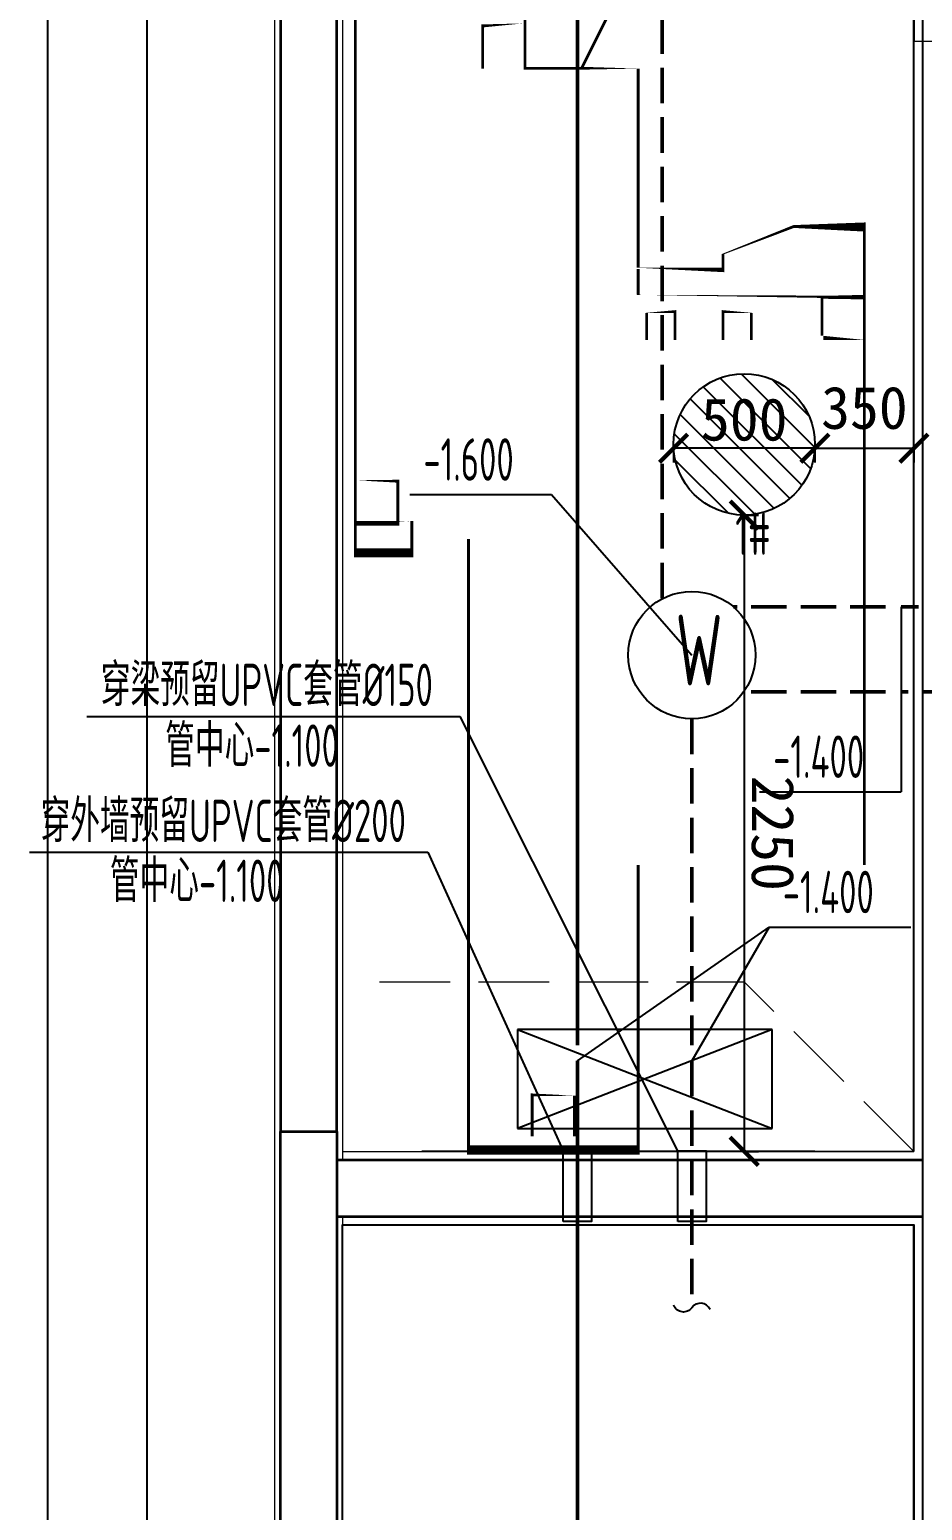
# Model space of a CAD drawing. Header units: inches. Extents: x 143994 to 247866, y 243815 to 272761.
# Drawn here: x 212701 to 215858, y 251862 to 257098 of the extents above; entities that cross this region are included whole.
import ezdxf

# ---------------------------------------------------------------- set-up
doc = ezdxf.new("R2010")
doc.units = ezdxf.units.IN
doc.header["$LTSCALE"] = 1000
doc.header["$MEASUREMENT"] = 0
doc.linetypes.add('DASH', pattern=[0.35, 0.25, -0.1])
doc.layers.get('DEFPOINTS').update_dxf_attribs({"color": 62})
for name, color, linetype in [('0-建筑1F', 127, 'Continuous'), ('00污水标注', 130, 'Continuous'), ('00给水标注', 13, 'Continuous'), ('00雨水标注', 3, 'Continuous'), ('A-Wall-Patn', 255, 'Continuous'), ('PUB_HATCH', 8, 'Continuous'), ('体量', 2, 'Continuous')]:
    doc.layers.add(name, color=color, linetype=linetype)
for name, color, linetype, lineweight in [('00污水管', 120, 'DASH', 50), ('00雨水管', 60, 'Continuous', 50), ('A-M-Paint-Sill', 173, 'Continuous', 9), ('A-M-Stone', 11, 'Continuous', 15), ('A-Wall', 254, 'Continuous', 35), ('散水线', 8, 'Continuous', 15)]:
    doc.layers.add(name, color=color, linetype=linetype, lineweight=lineweight)
doc.styles.add('ECADI', font='hzs.shx', dxfattribs={"width": 0.7, "bigfont": 'hztxt.shx'})
doc.styles.add('HS2', font='')
doc.styles.get("Standard").update_dxf_attribs({"font": 'arial.ttf'})
doc.styles.get('HS2').set_extended_font_data('SimHei')
doc.linetypes.add('Y_WATER_SUPPLY', pattern='A,3,-0.2,["Y",Standard,S=0.2,R=0,X=-0.1,Y=-0.05],-0.2', length=3.4)
doc.dimstyles.new('HS-DIM50', dxfattribs={"dimscale": 5, "dimtxt": 30, "dimasz": 15, "dimexe": 10, "dimexo": 0, "dimgap": 5, "dimtad": 1, "dimdec": 1, "dimdsep": 46, "dimtxsty": 'HS2', "dimblk": 'ARCHTICK', "dimcen": 10, "dimclrd": 256, "dimclre": 256, "dimclrt": 7, "dimadec": 0, "dimazin": 0, "dimtfac": 1, "dimtdec": 1, "dimtofl": 0, "dimtmove": 2, "dimatfit": 3, "dimldrblk": 'ARCHTICK', "dimfxl": 1, "dimtolj": 1, "dimtzin": 0, "dimarcsym": 0})

# ---------------------------------------------------------------- blocks, each defined once
blk = doc.blocks.new('144')
at = {"layer": '00给水标注', "color": 127}
for p, q in [((629875.377060312, -386594.6252870221), (630775.3769303191, -386944.6252870221)), ((630775.3769303191, -386594.6252870221), (629875.377060312, -386944.6252870221)), ((630775.3769303191, -386594.6252870221), (629875.377060312, -386594.6252870221)), ((629875.377060312, -386594.6252870221), (629875.377060312, -386944.6252870221)), ((630775.3769303191, -386944.6252870221), (630775.3769303191, -386594.6252870221)), ((629875.377060312, -386944.6252870221), (630775.3769303191, -386944.6252870221))]:
    blk.add_line(p, q, dxfattribs=at)
at = {"layer": 'A-M-Stone', "color": 127}
for p, q in [((631456.9213817074, -383100.2794536822), (631276.921381148, -383100.2794540398)), ((631276.921381148, -383100.2794540398), (631276.921381148, -383130.2794559388)), ((631276.921381148, -383130.2794540398), (631276.921381148, -387025.2793240012)), ((631276.921381148, -387025.2793240012), (630926.9213811764, -387025.2793240012)), ((630926.9213811764, -387025.2794542229), (630956.9213811764, -387025.2794542229))]:
    blk.add_line(p, q, dxfattribs=at)
at = {"layer": 'PUB_HATCH', "color": 127}
for p, q in [((631276.9213812671, -382560.2794540398), (631276.9213822205, -383100.2794540398)), ((630926.9213811764, -387025.2794542229), (629536.9213811764, -387025.2794542229))]:
    blk.add_line(p, q, dxfattribs=at)
at = {"layer": '散水线', "color": 127, "linetype": 'DASH'}
for p in [(629386.921381148, -386425.2793240012), (631276.921381148, -387025.2793240012)]:
    blk.add_line(p, (630676.921381148, -386425.2793240012), dxfattribs=at)
blk = doc.blocks.new('检查井')
at = {"layer": '00污水标注'}
blk.add_circle((636437.8589139773, -251310.4506476565), 225, dxfattribs=at)
at = {"layer": '00污水标注', "style": 'ECADI', "width": 0.7}
blk.add_text('W', height=250, dxfattribs=at).set_placement((636380.1320635136, -251417.6000462998))
blk = doc.blocks.new('_ARCHTICK')
at = {"color": 0, "linetype": 'ByBlock', "const_width": 0.15}
blk.add_lwpolyline([(-0.5, -0.5), (0.5, 0.5)], dxfattribs=at)
blk = doc.blocks.new('*D543')
at = {"layer": 'DEFPOINTS', "color": 0, "transparency": 16777216}
for p in [(215478.1995992866, 255631.1045751725), (215828.1998345898, 255631.1045895838), (215828.1998345898, 255617.6073805583)]:
    blk.add_point(p, dxfattribs=at)
at = {"layer": '体量', "color": 6, "lineweight": -2, "transparency": 16777216}
for p, q in [((215478.1995992866, 255631.1045751724), (215478.1995992865, 255567.6073805586)), ((215478.1995992866, 255617.6073805586), (215828.1998345897, 255617.6073805581)), ((215828.1998345897, 255631.1045895836), (215828.1998345896, 255567.6073805581))]:
    blk.add_line(p, q, dxfattribs=at)
at = {"layer": '体量', "color": 6, "lineweight": -2, "transparency": 16777216, "xscale": 100, "yscale": 100, "zscale": 100}
for p, rotation in [((215478.1995992866, 255617.6073805586), 179.9999999999164), ((215828.1998345897, 255617.6073805581), 359.9999999999164)]:
    blk.add_blockref('_ARCHTICK', p, dxfattribs=dict(at, rotation=rotation))
at = {"layer": '体量', "color": 6, "transparency": 16777216, "insert": (215653.1997169385, 255759.7667323058), "char_height": 150, "attachment_point": 5, "style": 'HS2'}
blk.add_mtext('\\A1;350', dxfattribs=at)
blk = doc.blocks.new('*D544')
at = {"layer": 'DEFPOINTS', "color": 0, "transparency": 16777216}
for p in [(215228.1995992861, 255381.1045751728), (215228.1995992861, 253131.1045751749), (215228.1995992864, 253131.1045751749)]:
    blk.add_point(p, dxfattribs=at)
at = {"layer": '体量', "color": 6, "lineweight": -2, "transparency": 16777216}
for p, q in [((215228.1995992861, 255381.1045751728), (215278.1995992897, 255381.1045751727)), ((215228.1995992897, 255381.1045751728), (215228.1995992864, 253131.1045751749)), ((215228.1995992861, 253131.1045751749), (215278.1995992864, 253131.1045751748))]:
    blk.add_line(p, q, dxfattribs=at)
at = {"layer": '体量', "color": 6, "lineweight": -2, "transparency": 16777216, "xscale": 100, "yscale": 100, "zscale": 100}
for p, rotation in [((215228.1995992897, 255381.1045751728), 89.9999999999164), ((215228.1995992864, 253131.1045751749), 269.9999999999164)]:
    blk.add_blockref('_ARCHTICK', p, dxfattribs=dict(at, rotation=rotation))
at = {"layer": '体量', "color": 6, "transparency": 16777216, "insert": (215329.0422959171, 254256.1045751736), "char_height": 150, "attachment_point": 5, "rotation": 269.9999999999164, "style": 'HS2'}
blk.add_mtext('\\A1;2250', dxfattribs=at)
blk = doc.blocks.new('*D555')
at = {"layer": 'DEFPOINTS', "color": 0, "transparency": 16777216}
for p in [(214978.1995992866, 255631.1045751732), (214978.1995992866, 255617.60738056), (215478.1995992868, 255631.1045751726)]:
    blk.add_point(p, dxfattribs=at)
at = {"layer": '体量', "color": 6, "lineweight": -2, "transparency": 16777216}
for p, q in [((214978.1995992866, 255631.104575173), (214978.1995992865, 255567.6073805598)), ((215478.1995992867, 255617.6073805591), (214978.1995992866, 255617.6073805598)), ((215478.1995992867, 255631.1045751724), (215478.1995992867, 255567.6073805591))]:
    blk.add_line(p, q, dxfattribs=at)
at = {"layer": '体量', "color": 6, "lineweight": -2, "transparency": 16777216, "xscale": 100, "yscale": 100, "zscale": 100}
for p, rotation in [((214978.1995992866, 255617.6073805598), 179.9999999999164), ((215478.1995992867, 255617.6073805591), 359.9999999999164)]:
    blk.add_blockref('_ARCHTICK', p, dxfattribs=dict(at, rotation=rotation))
at = {"layer": '体量', "color": 6, "transparency": 16777216, "insert": (215228.1995992868, 255718.4500771887), "char_height": 150, "attachment_point": 5, "style": 'HS2'}
blk.add_mtext('\\A1;500', dxfattribs=at)
blk = doc.blocks.new('jianzhulunkuo')
at = {"layer": '体量', "const_width": 10}
for points in [[(13653.68221227991, -86921.25141596503), (13853.68221227988, -87021.25141596503), (13853.68221227988, -86821.25141596503), (14563.19865546873, -86821.25141596502), (14563.19865546885, -86521.25141596505), (14513.19865546873, -86521.251415965), (14413.1986554687, -86271.25141596503), (14413.19865546873, -86021.25141596503), (16663.68221227988, -86021.25141596506), (16663.68221227988, -86821.25141596506), (17683.68221227991, -86821.25141596497), (17683.68221227999, -87421.25141596503), (15513.68221227988, -87421.25141596505), (15513.68221227988, -87621.25141596505), (15563.68221227988, -87621.25141596503), (15563.68221227988, -87821.25141596503), (7083.682212279877, -87821.25141596502)], [(14563.19865546873, -86821.25141596505), (14663.19865546873, -86821.25141596502), (14663.19865546876, -86021.25141596502)], [(12343.68221227996, -87221.20542793807), (13853.68221227991, -87221.25141596503), (13853.68221231154, -87021.25141598086)]]:
    blk.add_lwpolyline(points, dxfattribs=at)
for points in [[(14663.68234463039, -86171.25141574339), (14813.68234463033, -86171.25141574339), (14813.68234463033, -86021.25141596503), (14663.68234463039, -86021.25141596503)], [(14713.6823446303, -86521.25141596505), (14813.6823446303, -86521.25141596505), (14813.6823446303, -86421.25141596505), (14713.6823446303, -86421.25141596505)], [(14713.68234463033, -86691.25141596505), (14813.68234463036, -86691.25141596505), (14813.68234463036, -86791.25141596505), (14713.68234463033, -86791.25141596505)], [(17483.68234463033, -87196.25141596505), (17633.68234463033, -87196.25141596505), (17633.68234463036, -87046.25141596505), (17483.68234463036, -87046.25141596505)], [(13703.68234463033, -87371.25141596503), (13853.68221227991, -87371.25141596503), (13853.68221227991, -87221.25141596503), (13703.68234463033, -87221.25141596503)], [(15463.68234466488, -87821.25141596502), (15563.68221227991, -87821.25141596502), (15563.68221227991, -87621.25141596502), (15463.68234466488, -87621.25141596502)], [(15313.68234466482, -87671.25141596503), (15463.68234466485, -87671.25141596503), (15463.68234466485, -87821.25141596502), (15313.68234466482, -87821.25141596502)]]:
    blk.add_lwpolyline(points, close=True, dxfattribs=at)

msp = doc.modelspace()

# ---------------------------------------------------------------- hatches: boundary and pattern name
at = {"layer": '体量'}
h = msp.add_hatch(dxfattribs=at)
h.set_pattern_fill('ANSI31', color=6, scale=40)
h.set_pattern_definition([(314.9999999999164, (212766.0333116413, 270814.7832090551), (44.9012806054113, 44.90128060528023), [])])
edge = h.paths.add_edge_path()
edge.add_arc((215228.1995992864, 255631.1045751727), 250, 0, 360)

# ---------------------------------------------------------------- linework, layer by layer
at = {"layer": '00污水标注'}
for p, q in [((214045.5186122229, 255453.8061552671), (214546.4418938201, 255453.8061552671)), ((214546.4418938201, 255453.8061552671), (215043.1996434358, 254886.1044010709)), ((215783.1996434329, 255056.1044088687), (215783.1996434329, 254402.7941956709)), ((215282.2763618357, 254402.7941956709), (215783.1996434329, 254402.7941956709)), ((214638.1983068368, 253451.1042010307), (215316.221661175, 253924.4365616364)), ((215316.221661175, 253924.4365616364), (215043.2185123913, 253451.1042746629)), ((215316.221661175, 253924.4365616364), (215817.1449427722, 253924.4365616364))]:
    msp.add_line(p, q, dxfattribs=at)
msp.add_lwpolyline([(215107.4500068856, 252572.3897081396, 0.5751828771836968), (215043.226446611, 252578.3056990968, -0.6047454773259218), (214979.0280346373, 252587.0723387001, -16.92482764669524)], format="xyb", dxfattribs=at)
at = {"layer": '00污水管', "ltscale": 0.5}
for p, q in [((214938.1996434028, 255087.6608447784), (214938.1996434029, 261082.4277515179)), ((215728.1996434329, 255056.1044010639), (215190.5936731735, 255056.104401064)), ((216194.3311526539, 255056.104401064), (215783.1996434329, 255056.104401064)), ((215728.1996434329, 254756.1044010641), (215226.8433201531, 254756.1044010641)), ((216333.1984986506, 254756.1044010641), (215783.1996434329, 254756.1044010641)), ((215043.2005773007, 254661.1044010728), (215043.21769716, 253506.1042746569)), ((215043.2185123913, 253451.1042746628), (215043.226446611, 252578.3056990966))]:
    msp.add_line(p, q, dxfattribs=at)
at = {"layer": '00雨水标注', "color": 1}
for p, q in [((212903.5527583502, 254669.012205512), (214224.0538781482, 254669.012205512)), ((214993.2225885479, 253133.3057503786), (214224.133674574, 254669.012205512)), ((212701.4317873922, 254189.5639537813), (214110.0546313311, 254189.5639537813)), ((214110.0546313311, 254189.5639537813), (214588.1983068364, 253133.3056768413))]:
    msp.add_line(p, q, dxfattribs=at)
for points in [[(214588.1983068368, 252883.3056768413), (214588.1983068363, 253133.3056768413), (214688.1983068363, 253133.3056768415), (214688.1983068368, 252883.3056768415)], [(214993.2225885483, 252883.3057503786), (214993.2225885479, 253133.3057503786), (215093.2225885479, 253133.3057503789), (215093.2225885483, 252883.3057503789)]]:
    msp.add_lwpolyline(points, close=True, dxfattribs=at)
at = {"layer": '00雨水管', "linetype": 'Y_WATER_SUPPLY', "ltscale": 0.5}
for p, q in [((214638.1996434026, 253506.1042010144), (214638.1996434028, 261584.2337940212)), ((214638.1996434029, 250261.3456028821), (214638.1996434026, 253451.1051409824))]:
    msp.add_line(p, q, dxfattribs=at)
at = {"layer": 'A-M-Paint-Sill'}
msp.add_lwpolyline([(213808.1996302072, 252901.1045751748), (213808.1996266989, 248596.1059903594), (218348.1996215254, 248596.1059863539), (218348.1996218872, 248596.1059863539), (218588.199621887, 248596.1059861946), (218588.1996213803, 248356.105986209), (213568.199632101, 248356.1059905042), (213568.1996428692, 268296.1044015139), (213808.1996427158, 268296.1044013719), (213808.1996303697, 253101.1045751748)], dxfattribs=at)
at = {"layer": 'A-M-Stone'}
for p, q in [((213808.1996303939, 253131.1045751748), (215828.1999375271, 253131.1045751748)), ((213808.1996301827, 252871.1045751748), (215828.1999482327, 252871.1045751748))]:
    msp.add_line(p, q, dxfattribs=at)
at = {"layer": 'A-Wall'}
for p, q in [((213788.1996309837, 253101.1045751748), (215858.1996431342, 253101.1045751748)), ((213788.1996308076, 252901.1045751748), (215858.1996431342, 252901.1045751748))]:
    msp.add_line(p, q, dxfattribs=at)
msp.add_lwpolyline([(213588.1996321082, 253201.1044032601), (213788.199632108, 253201.1044020513), (213788.1996427023, 268276.1044013663), (213588.1996428536, 268276.1044014991)], close=True, dxfattribs=at)
msp.add_lwpolyline([(213788.1996310717, 253201.104401993), (213788.199626986, 248576.1059903738), (218368.1996220732, 248576.1059870089), (218368.1996224351, 248576.1059863393), (218568.1996224351, 248576.1059862091), (218568.1996219429, 248376.1059868787), (213588.1996268274, 248376.1059905041), (213588.1996310717, 253201.1044021517)], dxfattribs=at)
at = {"layer": 'A-Wall-Patn'}
msp.add_line((215858.1996433363, 260456.1047627626), (215858.1996430857, 251096.1046760653), dxfattribs=at)
at = {"layer": 'A-Wall-Patn', "color": 11}
for points in [[(215828.1999375271, 253131.1045751748), (215828.1996346847, 260486.104762758), (217958.1996429472, 260486.104762701), (217958.1996431083, 264126.1044014982), (222398.1996436378, 264126.1044013413), (222398.1996436476, 264396.1044013404), (223398.1996423989, 264396.1044013039), (223398.1998054521, 260436.1049792787), (225208.1996430212, 260436.1050538055), (225208.1996431516, 264126.1044011791), (230718.1996431805, 264126.1044009356), (230718.1996430036, 258286.1044011247), (232358.1996432385, 258286.104401075), (232358.1996433484, 261926.1044007669), (237483.19964336, 261926.1044006117), (237483.1996433682, 262196.1044006117), (238483.1996433575, 262196.1044005814), (238483.1996433493, 261926.1044005814), (242918.1996433498, 261926.104400447), (242918.1996432399, 258286.1044005726), (245048.1996430182, 258286.1044004769), (245048.1996427533, 250931.1044009088)], [(219588.1994837749, 251066.1046758303), (215828.2000225536, 251066.1046760649), (215828.1999482327, 252871.1045751748)]]:
    msp.add_lwpolyline(points, dxfattribs=at)
at = {"layer": 'DEFPOINTS', "linetype": 'ByBlock'}
for points in [[(212766.0333116413, 270814.7832090551), (247866.0333116414, 270814.7832090551), (247866.0333116414, 243814.7832090551), (212766.0333116413, 243814.7832090551)], [(213116.0333116413, 244814.7832090551), (247516.0333116414, 244814.7832090551), (247516.0333116414, 270414.7832090551), (213116.0333116413, 270414.7832090551)]]:
    msp.add_lwpolyline(points, close=True, dxfattribs=at)
at = {"layer": 'DEFPOINTS'}
msp.add_lwpolyline([(213808.1996266316, 248596.1059895307), (213808.1996301073, 252871.1045746516), (215828.1996433521, 252871.1045746516), (215828.1996433526, 251066.10440107)], dxfattribs=at)
at = {"layer": '体量', "color": 6}
msp.add_circle((215228.1995992864, 255631.1045751727), 250, dxfattribs=at)

# ---------------------------------------------------------------- block references
at = {"layer": '0-建筑1F'}
msp.add_blockref('144', (-415448.7217377955, 640156.3838551098), dxfattribs=at)
at = {"layer": '00污水标注'}
msp.add_blockref('检查井', (-421394.6592705415, 506196.5550487273), dxfattribs=at)
at = {"layer": '体量', "rotation": 269.9999999999163}
msp.add_blockref('jianzhulunkuo', (301674.451054982, 270814.7832531763), dxfattribs=at)

# ---------------------------------------------------------------- texts
at = {"layer": '00污水标注', "style": 'ECADI', "width": 0.7}
for s, p in [('-1.600', (214093.8275187075, 255502.7068547363)), ('1#', (215196.6106888762, 255240.2632508531)), ('-1.400', (215330.5852683203, 254451.6948951401)), ('-1.400', (215364.5305676596, 253973.3372611057))]:
    msp.add_text(s, height=150, dxfattribs=at).set_placement(p)
at = {"layer": '00雨水标注', "color": 1, "style": 'ECADI', "width": 0.7}
for s, p in [('穿梁预留UPVC套管%%C150', (212953.1526374138, 254705.7038861567)), ('管中心-1.100', (213180.8420076567, 254490.7851880711)), ('穿外墙预留UPVC套管%%C200', (212740.2407566422, 254224.71588852)), ('管中心-1.100', (212985.217258189, 254012.8791497881))]:
    msp.add_text(s, height=150, dxfattribs=at).set_placement(p)

# ---------------------------------------------------------------- dimensions: what is measured, and where the dimension line sits
at = {"layer": '体量'}
dim = msp.add_linear_dim(base=(215828.1998345898, 255617.6073805583), p1=(215478.1995992864, 255631.1045751723), p2=(215828.1998345895, 255631.1045895835), dimstyle='HS-DIM50', override={"dimasz": 20, "dimblk1": 'ARCHTICK', "dimblk2": 'ARCHTICK', "dimsah": 1, "dimclrd": 6, "dimclre": 6, "dimclrt": 6, "dimfxl": 20, "dimfxlon": 1}, dxfattribs=at)
dim.commit()
dim.dimension.update_dxf_attribs({"geometry": '*D543', "text_midpoint": (215653.1997169385, 255759.7667323058), "dimtype": 160})
dim = msp.add_linear_dim(base=(214978.1995992866, 255617.60738056), p1=(215478.1995992866, 255631.1045751724), p2=(214978.1995992864, 255631.1045751729), dimstyle='HS-DIM50', override={"dimasz": 20, "dimblk1": 'ARCHTICK', "dimblk2": 'ARCHTICK', "dimsah": 1, "dimclrd": 6, "dimclre": 6, "dimclrt": 6, "dimfxl": 20, "dimfxlon": 1}, dxfattribs=at)
dim.commit()
dim.dimension.update_dxf_attribs({"geometry": '*D555', "text_midpoint": (215228.1995992869, 255718.4500771887)})
dim = msp.add_linear_dim(base=(215228.1995992864, 253131.1045751749), p1=(215228.199599286, 255381.1045751727), p2=(215228.199599286, 253131.1045751747), angle=269.9999999999164, dimstyle='HS-DIM50', override={"dimasz": 20, "dimblk1": 'ARCHTICK', "dimblk2": 'ARCHTICK', "dimsah": 1, "dimclrd": 6, "dimclre": 6, "dimclrt": 6, "dimfxl": 20, "dimfxlon": 1}, dxfattribs=at)
dim.commit()
dim.dimension.update_dxf_attribs({"geometry": '*D544', "text_midpoint": (215329.0422959172, 254256.1045751737)})

doc.saveas('drawing.dxf')
